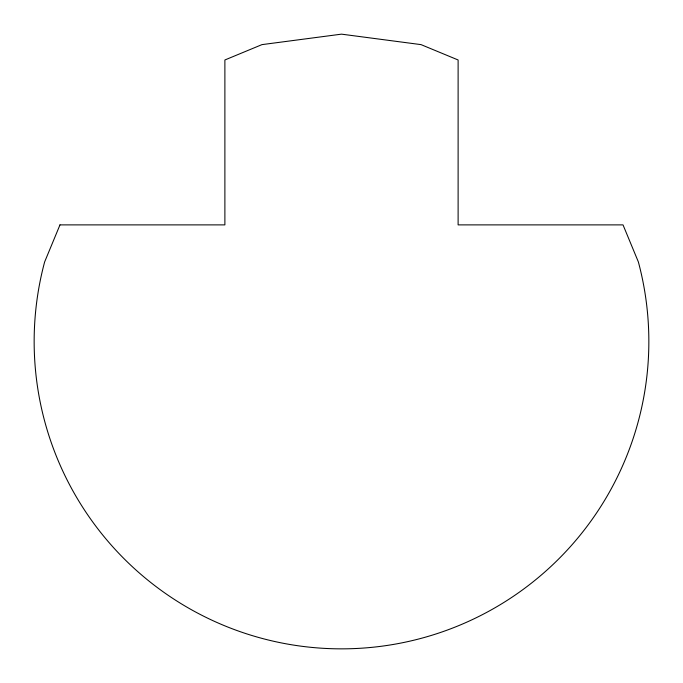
<?xml version="1.0" encoding="UTF-8"?>
<svg xmlns="http://www.w3.org/2000/svg" width="683" height="683" viewBox="0 0 683 683"><rect width="100%" height="100%" fill="white"/><g stroke="black" fill="none" stroke-linecap="round" stroke-linejoin="round"><path stroke-width="1.02" d="M59.976 224.886L44.626 261.956A307.35 307.35 0 0 0 341.5 648.85A307.35 307.35 0 0 0 638.374 261.956L623.024 224.886L458.114 224.886L458.114 59.976L421.044 44.626L341.5 34.15L261.956 44.626L224.886 59.976L224.886 224.886L59.976 224.886"/></g></svg>
